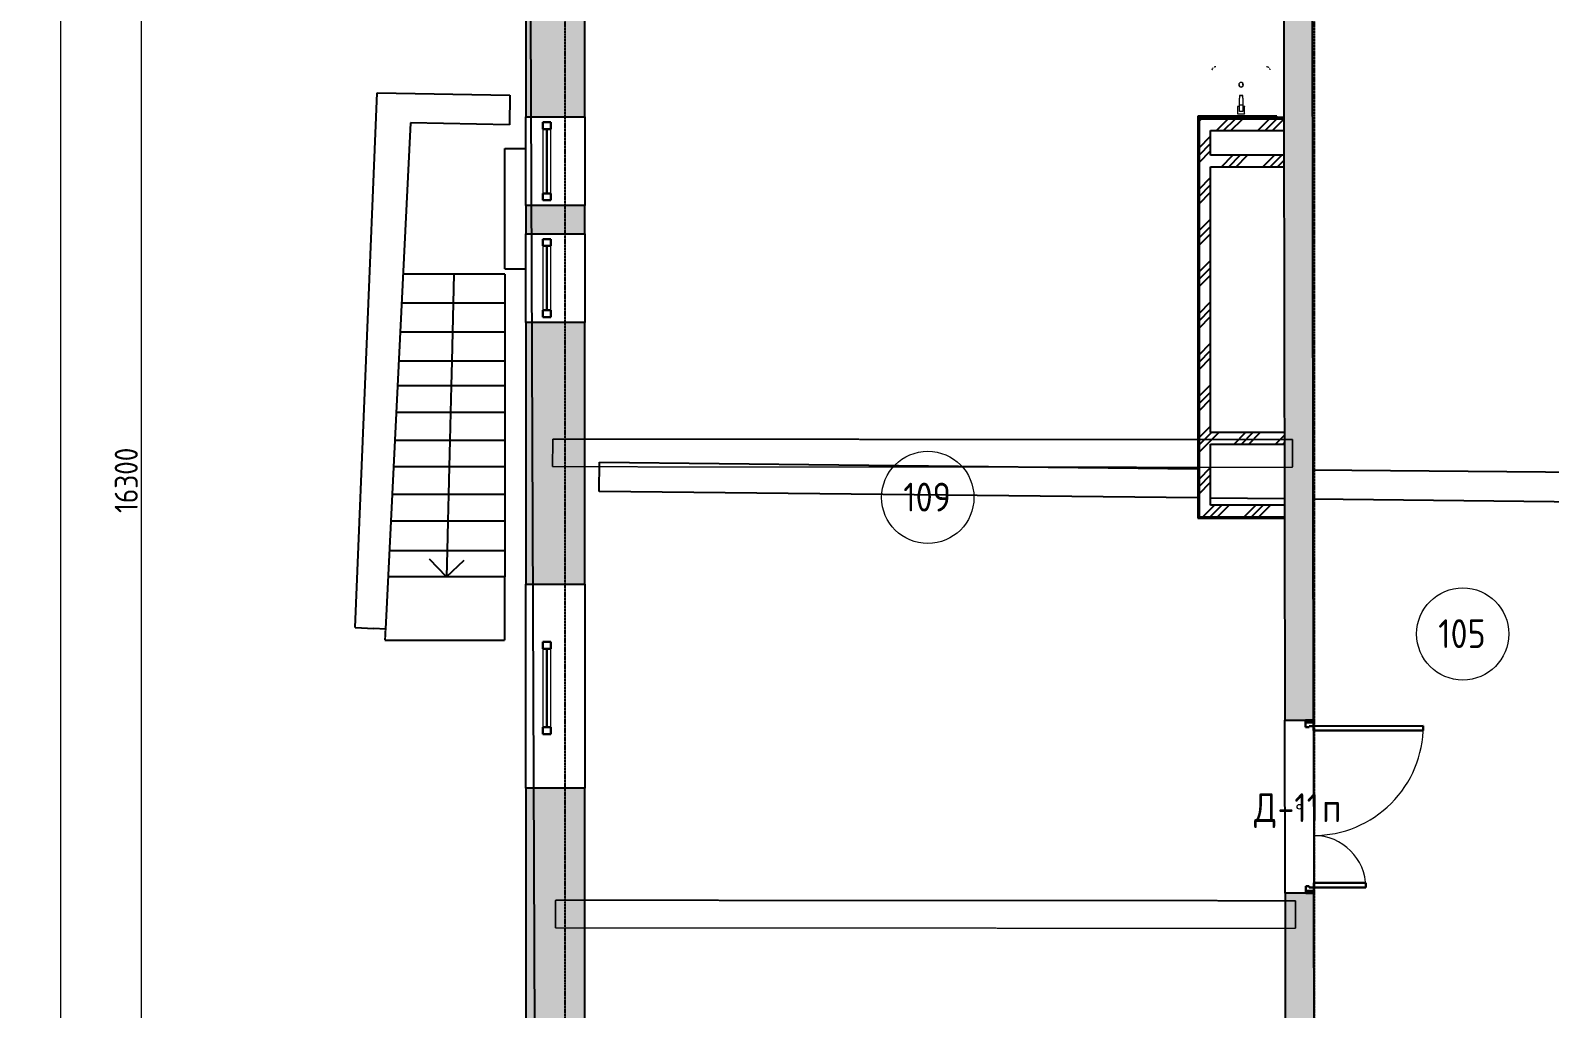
# Model space of a CAD drawing. Header units: millimetres. Extents: x -33838 to 476301, y -41806 to 120107.
# Drawn here: x -10576 to 2599, y 24124 to 32611 of the extents above; entities that cross this region are included whole.
import ezdxf

# ---------------------------------------------------------------- set-up
doc = ezdxf.new("R2010")
doc.units = ezdxf.units.MM
for name, pattern in [('ADSK_Линия сетки', [25, 20, -2.5, 0, -2.5]), ('ADSK_Сверху', [4.5, 3, -1.5]), ('ADSK_Снесено', [4.5, 3, -1.5])]:
    doc.linetypes.add(name, pattern=pattern)
for name, color, linetype, lineweight, true_color in [('_ Окна', 5, 'Continuous', 30, 0x0000ff), ('Линии', 7, 'Continuous', 9, 0x00a600), ('Стены внутренние', 5, 'Continuous', 18, 0x0000ff), ('Стены наружные', 1, 'ADSK_Снесено', 18, 0xff0000), ('Стены штриховка', 5, 'Continuous', 18, 0x0000ff)]:
    doc.layers.add(name, color=color, linetype=linetype, lineweight=lineweight, true_color=true_color)
for name, color, linetype, lineweight in [('Двери', 251, 'Continuous', 18), ('Каркас', 7, 'Continuous', 18), ('Лестницы', 7, 'Continuous', 18), ('Марки дверей', 7, 'Continuous', 20), ('Марки помещений', 7, 'Continuous', 20), ('Окна', 251, 'Continuous', 18), ('Перекрытие', 7, 'Continuous', 18), ('Сантехника', 251, 'Continuous', 18), ('Стрелки вверх', 7, 'Continuous', 18)]:
    doc.layers.add(name, color=color, linetype=linetype, lineweight=lineweight)
doc.styles.add('GOST Common_1', font='GOST Common_0.ttf', dxfattribs={"width": 0.9, "height": 200})
doc.styles.add('GOST Common_2', font='GOST Common_0.ttf', dxfattribs={"width": 0.9, "height": 250})
doc.dimstyles.new('ADSK_Основной_2_мм_Округление_до_1_мм', dxfattribs={"dimscale": 304.8, "dimtxt": 201.142999, "dimasz": 0.463911, "dimexe": 0.492126, "dimexo": 0.492126, "dimgap": 0.098425, "dimtad": 1, "dimdec": 0, "dimdsep": 46, "dimtxsty": 'GOST Common_1', "dimblk1": 'OBLIQUE', "dimblk2": 'OBLIQUE', "dimsah": 1, "dimcen": 0.09, "dimdle": 0.492126, "dimazin": 2, "dimtfac": 1, "dimtdec": 4, "dimtix": 1, "dimtmove": 0, "dimatfit": 3, "dimfxl": 1, "dimtvp": 1, "dimtolj": 1, "dimtzin": 0, "dimlwd": 20, "dimlwe": 20, "dimarcsym": 2})
pattern_1 = [(45, (0, 0), (-179.6051, 179.6051), []), (45, (63.5, 0), (0, 359.2102), []), (45, (-63.5, 0), (0, 359.2102), [])]

# ---------------------------------------------------------------- blocks, each defined once
blk = doc.blocks.new('ADSK_БалкаЖБ_Прямоугольная - 238_4х457мм-834993-01 План 1-го этажа маркировочный')
at = {"layer": 'Каркас', "color": 253, "linetype": 'ADSK_Сверху', "true_color": 0xaaaaaa}
for p, q in [((-3208.248882, 119.2), (-3208.248882, -119.2)), ((-3208.248882, 119.2), (3208.248882, 119.2)), ((3208.248882, -119.2), (3208.248882, 119.2)), ((-3208.248882, -119.2), (3208.248882, -119.2))]:
    blk.add_line(p, q, dxfattribs=at)
at = {"layer": 'Каркас', "color": 253, "linetype": 'ADSK_Сверху', "true_color": 0xb2b2b2}
for p, q in [((-3208.248882, -119.2), (-3208.248882, 119.2)), ((3208.248882, 119.2), (-3208.248882, 119.2)), ((3208.248882, 119.2), (3208.248882, -119.2)), ((-3208.248882, -119.2), (3208.248882, -119.2))]:
    blk.add_line(p, q, dxfattribs=at)
blk = doc.blocks.new('Витраж-тент со смещением вовне - 60мм 30 сдвиг-1466943-01 План 1-го этажа маркировочный')
at = {"layer": '_ Окна'}
for p, q in [((-400, 25), (-400, -45)), ((-400, 25), (-340, 25)), ((-400, -45), (-400, 25)), ((-340, 25), (-340, -45)), ((400, 25), (340, 25)), ((340, 25), (340, -45)), ((400, -45), (400, 25)), ((400, -45), (400, 25)), ((-340, -45), (-400, -45)), ((-340, -10), (340, -10)), ((340, -45), (400, -45))]:
    blk.add_line(p, q, dxfattribs=at)
at = {"layer": 'Окна'}
for p, q in [((340, 25), (-340, 25)), ((-340, -45), (340, -45))]:
    blk.add_line(p, q, dxfattribs=at)
blk = doc.blocks.new('Витраж-тент со смещением вовне - 60мм 30 сдвиг-1466944-01 План 1-го этажа маркировочный')
at = {"layer": '_ Окна'}
for p, q in [((-339, 25), (-339, -45)), ((-339, 25), (-279, 25)), ((-339, -45), (-339, 25)), ((-279, 25), (-279, -45)), ((339, 25), (279, 25)), ((279, 25), (279, -45)), ((339, -45), (339, 25)), ((339, -45), (339, 25)), ((-279, -45), (-339, -45)), ((-279, -10), (279, -10)), ((279, -45), (339, -45))]:
    blk.add_line(p, q, dxfattribs=at)
at = {"layer": 'Окна'}
for p, q in [((279, 25), (-279, 25)), ((-279, -45), (279, -45))]:
    blk.add_line(p, q, dxfattribs=at)
blk = doc.blocks.new('AC_Дверь_Двупольная - Д-11п 1500х2200h-2039716-01 План 1-го этажа маркировочный')
at = {"layer": 'Двери', "lineweight": 30}
for p, q in [((-700, 1075), (-660, 1075)), ((-700, 125), (-700, 1075)), ((-660, 1075), (-660, 125)), ((700, 575), (660, 575)), ((660, 575), (660, 125)), ((700, 125), (700, 575)), ((-750, 125), (-730, 125)), ((-750, 55), (-750, 125)), ((-730, 55), (-750, 55)), ((-730, 125), (-700, 125)), ((-730, 55), (-730, 125)), ((-730, 125), (-730, 55)), ((-690, 55), (-730, 55)), ((-660, 125), (-700, 125)), ((-700, 125), (-700, 85)), ((-700, 85), (-690, 85)), ((-690, 85), (-690, 55)), ((660, 125), (700, 125)), ((700, 85), (690, 85)), ((690, 85), (690, 55)), ((690, 55), (730, 55)), ((730, 125), (700, 125)), ((700, 125), (700, 85)), ((730, 55), (730, 125)), ((750, 125), (730, 125)), ((730, 125), (730, 55)), ((730, 55), (750, 55)), ((750, 55), (750, 125))]:
    blk.add_line(p, q, dxfattribs=at)
at = {"layer": 'Двери'}
for centre, radius, start, end in [((-700, 125), 950, 360, 90), ((700, 125), 450, 90, 180)]:
    blk.add_arc(centre, radius, start, end, dxfattribs=at)
blk = doc.blocks.new('Parametric_Porcelain_bathroom_sink_20774 - 500х430мм-2098798-01 План 1-го этажа маркировочный')
at = {"layer": 'Сантехника'}
for p, q in [((-114, 381), (-113, 381)), ((368, 377), (369, 376)), ((110, 137), (140, 137)), ((110, 137), (110, 114)), ((140, 137), (110, 137)), ((140, 114), (140, 137)), ((93, 39), (93, -21)), ((110, 41), (95, 41)), ((110, 54), (110, 114)), ((110, 19), (110, 54)), ((140, 54), (110, 54)), ((110, -1), (110, 19)), ((140, 114), (140, 54)), ((140, 54), (140, 19)), ((155, 41), (140, 41)), ((140, 19), (140, -1)), ((156, -21), (156, 39)), ((95, -22), (155, -22)), ((140, -1), (110, -1))]:
    blk.add_line(p, q, dxfattribs=at)
at = {"layer": 'Сантехника', "flags": 128}
for points in [[(-125, 358), (-125, 359), (-125, 360), (-125, 361), (-125, 362), (-124, 363), (-124, 365)], [(-123, 367), (-123, 368), (-123, 369), (-122, 370), (-122, 371)], [(-120, 373), (-120, 374), (-119, 375), (-118, 376), (-118, 377)], [(-108, 385), (-107, 385), (-106, 385), (-105, 386)], [(-102, 387), (-101, 387), (-100, 387), (-99, 387), (-98, 387), (-97, 387), (-95, 387), (-95, 387)], [(345, 387), (346, 387), (347, 387), (349, 387), (350, 387), (351, 387), (352, 387)], [(354, 386), (356, 386), (357, 385), (358, 385), (359, 384)], [(361, 383), (362, 382), (363, 382), (364, 381), (365, 380)], [(372, 371), (373, 369), (373, 368), (373, 367)], [(374, 365), (374, 364), (375, 363), (375, 361), (375, 360), (375, 359), (375, 358), (375, 358)]]:
    blk.add_lwpolyline(points, dxfattribs=at)
at = {"layer": 'Сантехника'}
for centre, radius, start, end in [((125, 230), 20, 0, 180), ((125, 230), 20, 180, 360), ((125, 230), 18.2, 165.1578, 180), ((125, 230), 18.2, 180, 191.3408), ((125, 230), 16.3, 175.3673, 180), ((125, 230), 16.3, 175.3673, 180), ((125, 230), 16.3, 180, 198.6206), ((125, 230), 16.3, 180, 198.6206), ((125, 230), 18.2, 208.9833, 219.7338), ((125, 230), 18.2, 95.8453, 146.6627), ((125, 230), 16.3, 216.8749, 225), ((125, 230), 16.3, 216.8749, 225), ((125, 230), 18.2, 225, 229.4056), ((125, 230), 18.2, 232.7593, 242.7191), ((125, 230), 18.2, 265.131, 274.1833), ((125, 230), 18.2, 85.131, 94.1833), ((125, 230), 18.2, 275.8453, 326.6627), ((125, 230), 18.2, 52.7593, 62.7191), ((125, 230), 16.3, 36.8749, 45), ((125, 230), 16.3, 36.8749, 45), ((125, 230), 18.2, 45, 49.4056), ((125, 230), 18.2, 28.9833, 39.7338), ((125, 230), 16.3, 0, 18.6206), ((125, 230), 16.3, 0, 18.6206), ((125, 230), 16.3, 355.3673, 360), ((125, 230), 16.3, 355.3673, 360), ((125, 230), 18.2, 0, 11.3408), ((125, 230), 18.2, 345.1578, 360), ((95, 39), 1.87, 90, 180), ((95, 39), 1.87, 120, 150), ((95, 39), 1.87, 120, 150), ((95, 39), 1.87, 120, 150), ((155, 39), 1.87, 0, 90), ((155, 39), 1.87, 30, 60), ((155, 39), 1.87, 30, 60), ((155, 39), 1.87, 30, 60), ((95, -21), 1.49, 180, 270), ((155, -21), 1.49, 270, 360)]:
    blk.add_arc(centre, radius, start, end, dxfattribs=at)
blk = doc.blocks.new('ADSK_Марка_Помещение_ОдноЗначение - Номер-247393-01 План 1-го этажа маркировочный')
at = {"layer": 'Марки помещений'}
blk.add_circle((0, 0), 4, dxfattribs=at)
blk = doc.blocks.new('ADSK_Марка_Дверь - Марка типа и комментарии-2020407-01 План 1-го этажа маркировочный')
at = {"layer": 'Марки дверей', "lineweight": 9}
blk.add_circle((0, 0), 0.2, dxfattribs=at)
blk = doc.blocks.new('_Oblique')
at = {"color": 0, "linetype": 'ByBlock', "lineweight": -2}
blk.add_line((-0.5, -0.5), (0.5, 0.5), dxfattribs=at)
blk = doc.blocks.new('DIMBLOCK14-01 План 1-го этажа маркировочный')
at = {"color": 0, "lineweight": 20, "transparency": 16777216}
for p, q in [((-9615, 37007), (-9615, 20407)), ((-9665, 36857), (-9765, 36857)), ((-9665, 20557), (-9765, 20557))]:
    blk.add_line(p, q, dxfattribs=at)
at = {"layer": 'Defpoints', "color": 0, "transparency": 16777216}
for p in [(-9515, 36857), (-9615, 20557), (-9515, 20557)]:
    blk.add_point(p, dxfattribs=at)
at = {"color": 0, "lineweight": 20, "transparency": 16777216, "xscale": 141.4, "yscale": 141.4, "zscale": 141.4}
for p, rotation in [((-9615, 36857), 90), ((-9615, 20557), 270)]:
    blk.add_blockref('_Oblique', p, dxfattribs=dict(at, rotation=rotation))
at = {"color": 0, "lineweight": 25, "transparency": 16777216, "insert": (-9745, 28707), "char_height": 200, "width": 711.84, "attachment_point": 5, "rotation": 90, "style": 'GOST Common_1'}
blk.add_mtext('\\A1;16300', dxfattribs=at)
blk = doc.blocks.new('DIMBLOCK20-01 План 1-го этажа маркировочный')
at = {"color": 0, "lineweight": 20, "transparency": 16777216}
for p, q in [((-10315, 43507), (-10315, -1993)), ((-10365, 43357), (-10465, 43357)), ((-10365, -1843), (-10465, -1843))]:
    blk.add_line(p, q, dxfattribs=at)
at = {"layer": 'Defpoints', "color": 0, "transparency": 16777216}
for p in [(-10215, 43357), (-10315, -1843), (-10215, -1843)]:
    blk.add_point(p, dxfattribs=at)
at = {"color": 0, "lineweight": 20, "transparency": 16777216, "xscale": 141.4, "yscale": 141.4, "zscale": 141.4}
for p, rotation in [((-10315, 43357), 90), ((-10315, -1843), 270)]:
    blk.add_blockref('_Oblique', p, dxfattribs=dict(at, rotation=rotation))
at = {"color": 0, "lineweight": 25, "transparency": 16777216, "insert": (-10445, 20757), "char_height": 200, "width": 777.3, "attachment_point": 5, "rotation": 90, "style": 'GOST Common_1'}
blk.add_mtext('\\A1;45200', dxfattribs=at)

msp = doc.modelspace()

# ---------------------------------------------------------------- hatches: boundary and pattern name
at = {"layer": 'Стены внутренние', "lineweight": 25, "true_color": 0x636466}
h = msp.add_hatch(color=251, dxfattribs=at)
h.paths.add_polyline_path([(559.91035, 20920.99148), (559.06079, 22167.83249), (309.06109, 22167.44789), (310.9786, 20920.99148), (559.06079, 20920.99148)])
h.paths.add_polyline_path([(306.96717, 23528.57795), (556.96688, 23528.96254), (554.51066, 25125.60246), (304.51096, 25125.21787), (306.93916, 23546.78828)])
h.paths.add_polyline_path([(302.20341, 26625.2161), (552.20312, 26625.60069), (539.89626, 34625.55936), (289.89656, 34625.17477), (301.47295, 27100.04704)])
h.paths.add_polyline_path([(288.15821, 35755.17343), (538.15791, 35755.55802), (536.57906, 36781.87326), (286.57877, 36781.87326), (287.99002, 35864.50194)])
h = msp.add_hatch(dxfattribs=at)
h.set_pattern_fill('FP_1', color=251, style=0, pattern_type=2)
h.set_pattern_definition([(45, (0, 0), (-70.71068, 70.71068), [])])
h.paths.add_polyline_path([(-341.08965, 31851.58502), (232.89826, 31851.58502), (232.89826, 31857.58502), (-453.08965, 31857.58502), (-453.08965, 31851.58502), (-346.4045, 31851.58502)])
h = msp.add_hatch(dxfattribs=at)
h.set_pattern_fill('FP_3', color=251, style=0, pattern_type=2)
h.set_pattern_definition(pattern_1)
h.paths.add_polyline_path([(-441.08965, 28491.78823), (-341.08965, 28491.78823), (-341.08965, 31841.58502), (-441.08965, 31841.58502), (-441.08965, 28544.02752)])
h = msp.add_hatch(dxfattribs=at)
h.set_pattern_fill('FP_3', color=251, style=0, pattern_type=2)
h.set_pattern_definition(pattern_1)
h.paths.add_polyline_path([(289.89656, 31741.58502), (294.33257, 31741.58502), (294.17873, 31841.58502), (-341.08965, 31841.58502), (-341.08965, 31741.58502), (157.21251, 31741.58502)])
h = msp.add_hatch(dxfattribs=at)
h.set_pattern_fill('FP_3', color=251, style=0, pattern_type=2)
h.set_pattern_definition(pattern_1)
h.paths.add_polyline_path([(294.8169, 31426.75169), (294.66306, 31526.75169), (-341.08965, 31526.75169), (-341.08965, 31426.75169), (289.89656, 31426.75169)])
h = msp.add_hatch(dxfattribs=at)
h.set_pattern_fill('FP_3', color=251, style=0, pattern_type=2)
h.set_pattern_definition(pattern_1)
h.paths.add_polyline_path([(298.51692, 29021.58502), (298.36309, 29121.58502), (-341.08965, 29121.58502), (-341.08965, 29021.58502), (289.89656, 29021.58502)])
h = msp.add_hatch(dxfattribs=at)
h.set_pattern_fill('FP_3', color=251, style=0, pattern_type=2)
h.set_pattern_definition(pattern_1)
h.paths.add_polyline_path([(289.89656, 28391.78823), (299.48578, 28391.78823), (299.33194, 28491.78823), (-441.08965, 28491.78823), (-441.08965, 28391.78823), (-39.1404, 28391.78823)])
at = {"layer": 'Стены наружные', "linetype": 'Continuous', "lineweight": 25, "true_color": 0x636466}
h = msp.add_hatch(color=251, dxfattribs=at)
h.paths.add_polyline_path([(-5946.08435, 20920.99148), (-5768.75123, 20920.99148), (-5768.75123, 22851.82177), (-6278.75123, 22851.82177), (-6278.75123, 20920.99148), (-6141.04208, 20920.99148)])
h.paths.add_polyline_path([(-5932.60775, 23821.82177), (-5768.75123, 23821.82177), (-5768.75123, 26036.34717), (-6278.75123, 26036.34717), (-6278.75123, 23821.82177), (-6208.75123, 23821.82177)])
h.paths.add_polyline_path([(-6278.75123, 27806.34717), (-5768.75123, 27806.34717), (-5768.75123, 30076.53867), (-6278.75123, 30076.53867), (-6278.75123, 28693.5843)])
h.paths.add_polyline_path([(-5768.75123, 30846.53867), (-5768.75123, 31090.20241), (-6278.75123, 31090.20241), (-6278.75123, 30846.53867), (-5836.16665, 30846.53867)])
h.paths.add_polyline_path([(-5842.15901, 31860.20241), (-5768.75123, 31860.20241), (-5768.75123, 34123.02856), (-6278.75123, 34123.02856), (-6278.75123, 31860.20241)])
h.paths.add_polyline_path([(-5831.36517, 35893.02856), (-5768.75123, 35893.02856), (-5768.75123, 38211.17313), (-6278.75123, 38211.17313), (-6278.75123, 35893.02856)])
h.paths.add_polyline_path([(-5768.75123, 39981.17313), (-5768.75123, 43218.86858), (-6278.75123, 43218.86858), (-6278.75123, 39981.17313), (-5822.25715, 39981.17313)])

# ---------------------------------------------------------------- linework, layer by layer
at = {"linetype": 'ADSK_Линия сетки', "lineweight": 25}
for p, q in [((-5940.08965, -4984.78696), (-5940.08965, 44421.85247)), ((559.91035, -4984.78696), (559.91035, 44421.85247))]:
    msp.add_line(p, q, dxfattribs=at)
at = {"color": 251, "lineweight": 25, "true_color": 0x636466}
msp.add_lwpolyline([(290.4987, 8529.25245), (-6141.04208, 8529.25245), (-6278.75123, 43728.86858), (3943.49902, 43728.86858), (3943.49902, 20918.63165), (3330.09482, 20918.63165), (3381.63326, 13081.21845)], dxfattribs=at)
at = {"layer": 'Лестницы', "color": 251, "linetype": 'ADSK_Снесено', "lineweight": 25, "true_color": 0x636466}
for p, q in [((-6462.42622, 30495.63165), (-7344.26727, 30495.63165)), ((-6462.42622, 30495.63165), (-7344.26727, 30495.63165)), ((-6462.42622, 30495.63165), (-6462.42622, 30243.63165)), ((-6462.42622, 30243.63165), (-7356.82292, 30243.63165)), ((-6462.42622, 30243.63165), (-7356.82292, 30243.63165)), ((-6462.42622, 30243.63165), (-6462.42622, 29991.63165)), ((-6462.42622, 29991.63165), (-7369.37856, 29991.63165)), ((-6462.42622, 29991.63165), (-7369.37856, 29991.63165)), ((-6462.42622, 29991.63165), (-6462.42622, 29739.63165)), ((-6462.42622, 29739.63165), (-7381.93421, 29739.63165)), ((-6462.42622, 29739.63165), (-7381.93421, 29739.63165)), ((-6462.42622, 29739.63165), (-6462.42622, 29526.63165)), ((-6462.42622, 29526.63165), (-7392.54672, 29526.63165)), ((-6462.42622, 29526.63165), (-7392.54672, 29526.63165)), ((-6462.42622, 29526.63165), (-6462.42622, 29295.63165)), ((-6462.42622, 29295.63165), (-7404.05606, 29295.63165)), ((-6462.42622, 29295.63165), (-7404.05606, 29295.63165)), ((-6462.42622, 29295.63165), (-6462.42622, 29052.63165)), ((-6462.42622, 29052.63165), (-7416.16329, 29052.63165)), ((-6462.42622, 29052.63165), (-7416.16329, 29052.63165)), ((-6462.42622, 29052.63165), (-6462.42622, 28824.63165)), ((-6462.42622, 28824.63165), (-7427.52316, 28824.63165)), ((-6462.42622, 28824.63165), (-7427.52316, 28824.63165)), ((-6462.42622, 28824.63165), (-6462.42622, 28584.63165)), ((-6462.42622, 28584.63165), (-7439.48092, 28584.63165)), ((-6462.42622, 28584.63165), (-7439.48092, 28584.63165)), ((-6462.42622, 28584.63165), (-6462.42622, 28353.63165)), ((-6462.42622, 28353.63165), (-7450.99026, 28353.63165)), ((-6462.42622, 28353.63165), (-7450.99026, 28353.63165)), ((-6462.42622, 28353.63165), (-6462.42622, 28094.63165)), ((-6462.42622, 28094.63165), (-7463.89467, 28094.63165)), ((-6462.42622, 28094.63165), (-7463.89467, 28094.63165)), ((-6462.42622, 28094.63165), (-6462.42622, 27869.63165)), ((-6462.42622, 27869.63165), (-7475.10507, 27869.63165))]:
    msp.add_line(p, q, dxfattribs=at)
at = {"layer": 'Линии', "color": 251, "lineweight": 25, "true_color": 0x636466}
for p, q in [((-7760.6998, 27429.01571), (-7569.16649, 32067.2509)), ((-7569.16649, 32067.2509), (-6417.35904, 32047.3297)), ((-6417.35904, 32047.3297), (-6421.76876, 31792.36783)), ((-7278.92006, 31807.19277), (-7497.71117, 27415.91256)), ((-6421.76876, 31792.36783), (-7278.92006, 31807.19277)), ((-6462.42622, 30542.12793), (-6462.42622, 31587.00024)), ((-6462.42622, 31587.00024), (-6278.75123, 31587.00024)), ((-6462.42622, 30542.12793), (-6278.75123, 30542.12793)), ((-5644.64426, 28610.42917), (-5641.91069, 28865.41452)), ((-5641.91069, 28865.41452), (-453.08965, 28805.4872)), ((3298.693, 28770.6198), (548.86741, 28793.94537)), ((-453.08965, 28554.77312), (-5644.64426, 28610.42917)), ((299.24746, 28546.70769), (-341.08965, 28553.57243)), ((3295.94815, 28514.58157), (549.25188, 28544.02752)), ((-7760.6998, 27429.01571), (-7597.5181, 27422.27721)), ((-7597.58728, 27420.88879), (-7597.5181, 27422.27721)), ((-7497.71117, 27415.91256), (-7597.58728, 27420.88879))]:
    msp.add_line(p, q, dxfattribs=at)
at = {"layer": 'Перекрытие', "color": 251, "linetype": 'ADSK_Снесено', "lineweight": 25, "true_color": 0x636466}
for p, q in [((-6462.42622, 27869.63165), (-7475.10507, 27869.63165)), ((-6462.42622, 27321.63165), (-6462.42622, 27869.63165)), ((-7497.71117, 27415.91256), (-7502.40862, 27321.63165)), ((-7502.40862, 27321.63165), (-6462.42622, 27321.63165))]:
    msp.add_line(p, q, dxfattribs=at)
at = {"layer": 'Стены внутренние', "color": 251, "lineweight": 25, "true_color": 0x636466}
for p, q in [((552.20312, 26625.60069), (539.89626, 34625.55936)), ((291.35475, 33677.28828), (294.16027, 31853.58502)), ((232.89826, 31866.58502), (-453.08965, 31866.58502)), ((-453.08965, 31866.58502), (-453.08965, 28379.78823)), ((-341.08965, 31853.58502), (-453.08965, 31853.58502)), ((-453.08965, 31851.58502), (-341.08965, 31851.58502)), ((-341.08965, 31851.58502), (-341.08965, 31853.58502)), ((232.89826, 31853.58502), (232.89826, 31866.58502)), ((294.16027, 31853.58502), (232.89826, 31853.58502)), ((294.16335, 31851.58502), (299.50116, 28381.78823)), ((-341.08965, 31526.75169), (-341.08965, 31741.58502)), ((-341.08965, 31741.58502), (294.33257, 31741.58502)), ((294.66306, 31526.75169), (-341.08965, 31526.75169)), ((-341.08965, 29121.58502), (-341.08965, 31426.75169)), ((-341.08965, 31426.75169), (294.8169, 31426.75169)), ((298.36309, 29121.58502), (-341.08965, 29121.58502)), ((-341.08965, 29021.58502), (298.51692, 29021.58502)), ((-341.08965, 28491.78823), (-341.08965, 29021.58502)), ((299.33194, 28491.78823), (-341.08965, 28491.78823)), ((-453.08965, 28379.78823), (299.50424, 28379.78823)), ((299.50424, 28379.78823), (302.20341, 26625.2161)), ((302.20341, 26625.2161), (482.2032, 26625.493)), ((304.51096, 25125.21787), (302.20341, 26625.2161)), ((552.34157, 26535.60079), (554.37221, 25215.60235)), ((484.51075, 25125.49478), (304.51096, 25125.21787)), ((304.51096, 25125.21787), (310.49863, 21232.99148)), ((560.97889, 20920.99148), (554.51066, 25125.60246))]:
    msp.add_line(p, q, dxfattribs=at)
at = {"layer": 'Стены внутренние', "color": 251, "linetype": 'ADSK_Сверху', "lineweight": 25, "true_color": 0x636466}
msp.add_line((-341.08965, 29189.98863), (-341.08965, 29916.59604), dxfattribs=at)
at = {"layer": 'Стены наружные', "color": 251, "linetype": 'Continuous', "lineweight": 25, "true_color": 0x636466}
for p, q in [((-6278.75123, 34123.02856), (-6278.75123, 31860.20241)), ((-5768.75123, 31860.20241), (-5768.75123, 33677.28828)), ((-6278.75123, 31860.20241), (-5768.75123, 31860.20241)), ((-6278.75123, 31090.20241), (-6278.75123, 31860.20241)), ((-5768.75123, 31860.20241), (-5768.75123, 31090.20241)), ((-6278.75123, 31090.20241), (-6278.75123, 30846.53867)), ((-5768.75123, 31090.20241), (-6278.75123, 31090.20241)), ((-5768.75123, 30846.53867), (-5768.75123, 31090.20241)), ((-6278.75123, 30846.53867), (-5768.75123, 30846.53867)), ((-6278.75123, 30076.53867), (-6278.75123, 30846.53867)), ((-5768.75123, 30846.53867), (-5768.75123, 30076.53867)), ((-6278.75123, 30076.53867), (-6278.75123, 27806.34717)), ((-5768.75123, 30076.53867), (-6278.75123, 30076.53867)), ((-5768.75123, 27806.34717), (-5768.75123, 30076.53867)), ((-6278.75123, 27806.34717), (-5768.75123, 27806.34717)), ((-6278.75123, 26036.34717), (-6278.75123, 27806.34717)), ((-5768.75123, 27806.34717), (-5768.75123, 26036.34717)), ((-6278.75123, 26036.34717), (-6278.75123, 23821.82177)), ((-5768.75123, 26036.34717), (-6278.75123, 26036.34717)), ((-5768.75123, 23933.82177), (-5768.75123, 26036.34717))]:
    msp.add_line(p, q, dxfattribs=at)
at = {"layer": 'Стены штриховка', "color": 251, "lineweight": 25, "true_color": 0x636466}
for p, q in [((232.89826, 31857.58502), (-453.08965, 31857.58502)), ((-451.08965, 31853.58502), (-451.08965, 28379.78823)), ((-441.08965, 31851.58502), (-441.08965, 31853.58502)), ((-441.08965, 31841.58502), (-441.08965, 28391.78823)), ((294.17873, 31841.58502), (-441.08965, 31841.58502)), ((-341.08965, 31851.58502), (294.16335, 31851.58502)), ((232.89826, 31853.58502), (232.89826, 31851.58502)), ((294.16335, 31851.58502), (294.16027, 31853.58502)), ((-451.08965, 28391.78823), (-453.08965, 28391.78823)), ((-453.08965, 28381.78823), (299.50116, 28381.78823)), ((-441.08965, 28391.78823), (299.48578, 28391.78823)), ((299.50424, 28379.78823), (299.50116, 28381.78823))]:
    msp.add_line(p, q, dxfattribs=at)
at = {"layer": 'Стрелки вверх', "color": 251, "lineweight": 25, "true_color": 0x636466}
for p, q in [((-6903.34674, 30495.63165), (-6909.62457, 30243.63165)), ((-6909.62457, 30243.63165), (-6915.90239, 29991.63165)), ((-6915.90239, 29991.63165), (-6922.18021, 29739.63165)), ((-6922.18021, 29739.63165), (-6927.48647, 29526.63165)), ((-6927.48647, 29526.63165), (-6933.24114, 29295.63165)), ((-6933.24114, 29295.63165), (-6939.29475, 29052.63165)), ((-6939.29475, 29052.63165), (-6944.97469, 28824.63165)), ((-6944.97469, 28824.63165), (-6950.95357, 28584.63165)), ((-6950.95357, 28584.63165), (-6956.70824, 28353.63165)), ((-6956.70824, 28353.63165), (-6963.16045, 28094.63165)), ((-6963.16045, 28094.63165), (-6968.76565, 27869.63165)), ((-6968.76565, 27869.63165), (-7114.98348, 28023.32076)), ((-6968.76565, 27869.63165), (-6815.07653, 28015.84948))]:
    msp.add_line(p, q, dxfattribs=at)

# ---------------------------------------------------------------- block references
at = {"layer": '_ Окна', "color": 251, "lineweight": 25, "true_color": 0x636466, "rotation": 89.99999999999993}
for name, p in [('Витраж-тент со смещением вовне - 60мм 30 сдвиг-1466944-01 План 1-го этажа маркировочный', (-6108.75123, 31475.20241)), ('Витраж-тент со смещением вовне - 60мм 30 сдвиг-1466944-01 План 1-го этажа маркировочный', (-6108.75123, 30461.53867)), ('Витраж-тент со смещением вовне - 60мм 30 сдвиг-1466943-01 План 1-го этажа маркировочный', (-6108.75123, 26906.34717))]:
    msp.add_blockref(name, p, dxfattribs=at)
at = {"layer": 'Двери', "color": 251, "lineweight": 25, "true_color": 0x636466, "rotation": 270.0881417659776}
msp.add_blockref('AC_Дверь_Двупольная - Д-11п 1500х2200h-2039716-01 План 1-го этажа маркировочный', (428.35704, 25875.40928), dxfattribs=at)
at = {"layer": 'Каркас', "color": 251, "linetype": 'ADSK_Сверху', "lineweight": 25, "true_color": 0x636466, "rotation": 359.9617034985983}
for p in [(-2838.85699, 28943.21883), (-2813.13692, 24943.20164)]:
    msp.add_blockref('ADSK_БалкаЖБ_Прямоугольная - 238_4х457мм-834993-01 План 1-го этажа маркировочный', p, dxfattribs=at)
at = {"layer": 'Марки дверей', "color": 251, "lineweight": 25, "true_color": 0x636466, "xscale": 99.99999999999993, "yscale": 99.99999999999993, "zscale": 99.99999999999993}
msp.add_blockref('ADSK_Марка_Дверь - Марка типа и комментарии-2020407-01 План 1-го этажа маркировочный', (428.35704, 25875.40928), dxfattribs=at)
at = {"layer": 'Марки помещений', "color": 251, "lineweight": 25, "true_color": 0x636466, "xscale": 99.99999999999993, "yscale": 99.99999999999993, "zscale": 99.99999999999993}
for p in [(-2794.00905, 28558.85618), (1845.09604, 27374.45491)]:
    msp.add_blockref('ADSK_Марка_Помещение_ОдноЗначение - Номер-247393-01 План 1-го этажа маркировочный', p, dxfattribs=at)
at = {"layer": 'Сантехника', "color": 251, "lineweight": 25, "true_color": 0x636466}
msp.add_blockref('Parametric_Porcelain_bathroom_sink_20774 - 500х430мм-2098798-01 План 1-го этажа маркировочный', (-202.10174, 31909.08502), dxfattribs=at)

# ---------------------------------------------------------------- texts
at = {"layer": 'Марки дверей', "color": 251, "lineweight": 25, "true_color": 0x636466, "char_height": 250, "attachment_point": 1, "style": 'GOST Common_2'}
for s, insert, width in [('\\fGOST Common|b0|i0|c204|p34|;\\W.9;Д', (36.22776, 25992.42237), 245.316375), ('-11', (238.63401, 25992.42237), 468.9871875), ('\\fGOST Common|b0|i0|c204|p34|;\\W.9;п', (625.58714, 25992.42237), 194.8100625)]:
    msp.add_mtext(s, dxfattribs=dict(at, insert=insert, width=width))
at = {"layer": 'Марки помещений', "color": 251, "lineweight": 25, "true_color": 0x636466, "char_height": 250, "width": 526.7086875, "attachment_point": 1, "style": 'GOST Common_2'}
for s, insert in [('109', (-3006.41631, 28686.58125)), ('105', (1632.68878, 27502.17998))]:
    msp.add_mtext(s, dxfattribs=dict(at, insert=insert))

# ---------------------------------------------------------------- dimensions: what is measured, and where the dimension line sits
at = {"lineweight": 25}
for base, p1, p2, override, picture, middle in [((-10315.20942, -1843.21172), (-10215.22453, 43356.78828), (-10215.22453, -1843.21172), {"dimpost": '<>', "dimfxl": 45200}, 'DIMBLOCK20-01 План 1-го этажа маркировочный', (-10445.20942, 20756.78828)), ((-9615.20942, 20556.78828), (-9515.22453, 36856.78828), (-9515.22453, 20556.78828), {"dimpost": '<>', "dimfxl": 16300}, 'DIMBLOCK14-01 План 1-го этажа маркировочный', (-9745.20942, 28706.78828))]:
    dim = msp.add_linear_dim(base=base, p1=p1, p2=p2, angle=90, dimstyle='ADSK_Основной_2_мм_Округление_до_1_мм', override=override, dxfattribs=at)
    dim.commit()
    dim.dimension.update_dxf_attribs({"geometry": picture, "text_midpoint": middle})

doc.saveas('drawing.dxf')
